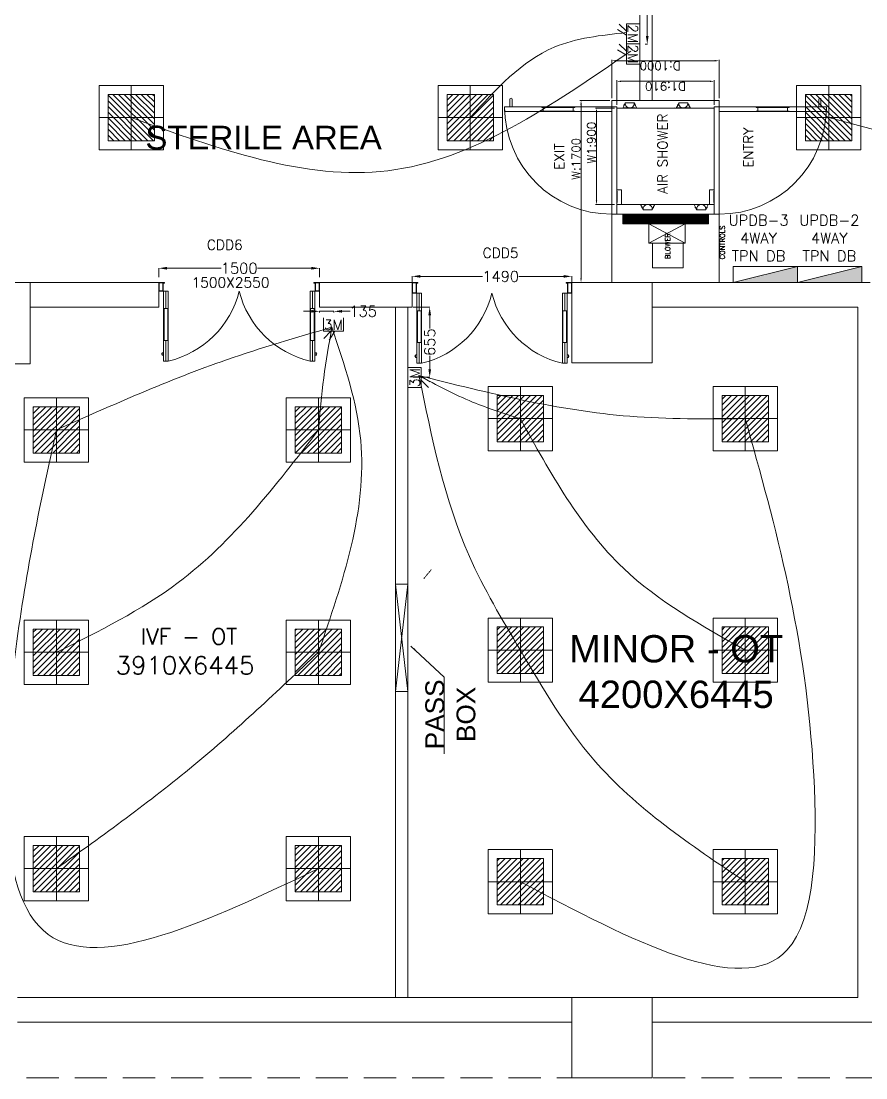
# Model space of a CAD drawing. Extents: x 3505867 to 4040009, y -660366 to -590408.
# Drawn here: x 3565090 to 3572977, y -613703 to -603838 of the extents above; entities that cross this region are included whole.
import ezdxf
from ezdxf.enums import TextEntityAlignment as Align

# ---------------------------------------------------------------- set-up
doc = ezdxf.new("R2010")
doc.units = 0
doc.header["$LTSCALE"] = 6
doc.header["$MEASUREMENT"] = 0
for name, pattern in [('1', [0]), ('DASHED2', [0.375, 0.25, -0.125]), ('HIDDEN', [0.375, 0.25, -0.125])]:
    doc.linetypes.add(name, pattern=pattern)
doc.layers.get('0').update_dxf_attribs({"linetype": 'CONTINUOUS', "lineweight": 0})
doc.layers.get('Defpoints').update_dxf_attribs({"linetype": 'CONTINUOUS', "lineweight": 0})
for name, color, linetype, lineweight in [('0 Room description', 6, 'CONTINUOUS', 0), ('0 Room Dimensions', 7, 'CONTINUOUS', 0), ('1200 Door', 144, 'CONTINUOUS', 0), ('AIR SHOWER', 7, 'CONTINUOUS', 0), ('Chajja', 7, 'CONTINUOUS', 0), ('COL', 5, 'CONTINUOUS', 0), ('DIM', 7, 'CONTINUOUS', 0), ('Double Leaf Door', 4, 'CONTINUOUS', 0), ('ELE 36W EMERGENCY LIGHT', 5, 'CONTINUOUS', 0), ('ELE 36W LED LIGHT', 6, 'CONTINUOUS', 0), ('ELE-2M RAW P.SB', 40, 'CONTINUOUS', 0), ('ELE-2M UPS P.SB', 3, 'CONTINUOUS', 0), ('ELE-36W EMERGENCY  LED LIGHT', 7, 'CONTINUOUS', 0), ('ELE-36W LED LIGHT', 210, 'CONTINUOUS', 0), ('ELE-3M UPS P.SB', 3, 'CONTINUOUS', 0), ('ELE-CABLE TRAY', 31, 'CONTINUOUS', 0), ('ELE. DB', 1, 'CONTINUOUS', 0), ('ELE.DB', 1, 'CONTINUOUS', 0), ('hatch', 252, 'CONTINUOUS', 0), ('WALL', 10, 'CONTINUOUS', 0), ('WIN', 151, 'CONTINUOUS', 0)]:
    doc.layers.add(name, color=color, linetype=linetype, lineweight=lineweight)
for name, color, linetype, lineweight, true_color in [('CFT_LOOPING', 7, '1', 0, 0xd6d600), ('ELE-42W EMERGENCY DOWN LIGHT', 7, 'CONTINUOUS', 0, 0x608ec6), ('ELE-LIGHTING WIRING', 7, 'CONTINUOUS', 0, 0x63d7b6)]:
    doc.layers.add(name, color=color, linetype=linetype, lineweight=lineweight, true_color=true_color)
doc.styles.add('ARIAL', font='arial.ttf')
doc.styles.add('ROMANS', font='romans.shx')
doc.styles.add('SIMPLEX', font='SIMPLEX')
doc.styles.get("Standard").update_dxf_attribs({"font": 'SIMPLEX'})
doc.dimstyles.new('AEPL1', dxfattribs={"dimtxt": 100, "dimasz": 75, "dimexe": 1.25, "dimexo": 50, "dimtad": 0, "dimdec": 0, "dimtxsty": 'ROMANS', "dimcen": 2.5, "dimclrd": 7, "dimclre": 7, "dimadec": 0, "dimazin": 0, "dimtfac": 1, "dimtdec": 0, "dimtmove": 0, "dimatfit": 3, "dimfxl": 1, "dimlwd": 0, "dimlwe": 0, "dimarcsym": 0})
doc.dimstyles.new('BIGDFD', dxfattribs={"dimtxt": 8, "dimasz": 4, "dimexe": 1, "dimexo": 2, "dimtad": 1, "dimlfac": 10, "dimtxsty": 'Standard', "dimcen": 2.5, "dimclrd": 5, "dimclre": 3, "dimclrt": 1, "dimadec": 0, "dimazin": 0, "dimtfac": 1, "dimtmove": 0, "dimatfit": 3, "dimfxl": 1, "dimarcsym": 0})
doc.dimstyles.new('BIGDFD$0', dxfattribs={"dimtxt": 8, "dimasz": 4, "dimexe": 1, "dimexo": 2, "dimtad": 1, "dimlfac": 10, "dimtxsty": 'Standard', "dimcen": 2.5, "dimclrd": 5, "dimclre": 3, "dimclrt": 1, "dimadec": 0, "dimazin": 0, "dimtfac": 1, "dimtmove": 0, "dimatfit": 3, "dimfxl": 1, "dimarcsym": 0})
doc.dimstyles.new('TEXT', dxfattribs={"dimscale": 0, "dimtxt": 500, "dimasz": 100, "dimexe": 75, "dimexo": 100, "dimgap": 50, "dimtad": 0, "dimdec": 0, "dimzin": 0, "dimdsep": 46, "dimtxsty": 'ARIAL', "dimblk": 'OBLIQUE', "dimcen": 0.09, "dimdle": 100, "dimclrd": 256, "dimclre": 256, "dimclrt": 6, "dimadec": 0, "dimazin": 0, "dimtfac": 1, "dimtdec": 0, "dimtofl": 0, "dimtmove": 2, "dimatfit": 3, "dimfxl": 1, "dimfrac": 2, "dimtolj": 1, "dimtzin": 0, "dimarcsym": 0})

# ---------------------------------------------------------------- blocks, each defined once
blk = doc.blocks.new('_Oblique')
at = {"color": 0, "linetype": 'ByBlock', "lineweight": -2}
blk.add_line((-0.5, -0.5), (0.5, 0.5), dxfattribs=at)
blk = doc.blocks.new('*D603')
at = {"layer": 'Defpoints', "color": 0, "linetype": 'ByBlock', "transparency": 16777216}
for p in [(-25370, 7793.3), (-26870, 7660.2), (-25370, 7660.2)]:
    blk.add_point(p, dxfattribs=at)
at = {"layer": 'DIM', "color": 7, "linetype": 'ByBlock', "lineweight": 0, "transparency": 16777216}
for p, q in [((-26870, 7710.2), (-26870, 7794.6)), ((-25370, 7710.2), (-25370, 7794.6)), ((-26795, 7793.3), (-26289.7, 7793.3)), ((-25445, 7793.3), (-25950.3, 7793.3))]:
    blk.add_line(p, q, dxfattribs=at)
at = {"layer": 'DIM', "color": 7, "linetype": 'ByBlock', "transparency": 16777216}
for points in [[(-26795, 7805.8), (-26795, 7780.8), (-26870, 7793.3)], [(-25445, 7805.8), (-25445, 7780.8), (-25370, 7793.3)]]:
    blk.add_solid(points, dxfattribs=at)
at = {"layer": 'DIM', "color": 0, "linetype": 'ByBlock', "transparency": 16777216, "insert": (-26120, 7793.3), "char_height": 100, "attachment_point": 5, "style": 'ROMANS'}
blk.add_mtext('1500', dxfattribs=at)
blk = doc.blocks.new('*D604')
at = {"layer": 'Defpoints', "color": 0, "linetype": 'ByBlock', "transparency": 16777216}
for p in [(-23015, 7717.3), (-24505, 7545.2), (-23015, 7545.2)]:
    blk.add_point(p, dxfattribs=at)
at = {"layer": 'DIM', "color": 7, "linetype": 'ByBlock', "lineweight": 0, "transparency": 16777216}
for p, q in [((-24505, 7595.2), (-24505, 7718.6)), ((-24430, 7717.3), (-23848.4, 7717.3)), ((-23090, 7717.3), (-23509, 7717.3)), ((-23015, 7595.2), (-23015, 7718.6))]:
    blk.add_line(p, q, dxfattribs=at)
at = {"layer": 'DIM', "color": 7, "linetype": 'ByBlock', "transparency": 16777216}
for points in [[(-24430, 7729.8), (-24430, 7704.8), (-24505, 7717.3)], [(-23090, 7729.8), (-23090, 7704.8), (-23015, 7717.3)]]:
    blk.add_solid(points, dxfattribs=at)
at = {"layer": 'DIM', "color": 0, "linetype": 'ByBlock', "transparency": 16777216, "insert": (-23678.7, 7717.3), "char_height": 100, "attachment_point": 5, "style": 'ROMANS'}
blk.add_mtext('1490', dxfattribs=at)
blk = doc.blocks.new('1500x80')
at = {"layer": 'Double Leaf Door'}
for points in [[(99336.2, -25417.9), (99341.1, -25417.9), (99341.1, -25121.4), (99336.2, -25121.4)], [(99379.8, -25121.4), (99374.8, -25121.4), (99374.8, -25417.9), (99379.8, -25417.9)], [(100704.2, -25121.4), (100709.2, -25121.4), (100709.2, -25417.9), (100704.2, -25417.9)], [(100747.8, -25417.9), (100742.9, -25417.9), (100742.9, -25121.4), (100747.8, -25121.4)]]:
    blk.add_hatch(color=6, dxfattribs=at).paths.add_polyline_path(points)
at = {"layer": 'Double Leaf Door', "color": 8}
for p, q in [((99336.2, -25581.8), (99336.2, -24927.6)), ((99336.2, -24927.6), (99379.8, -24927.6)), ((99358, -25121.4), (99358, -24927.6)), ((99379.8, -24927.6), (99379.8, -25581.8)), ((100747.8, -24927.6), (100704.2, -24927.6)), ((100704.2, -24927.6), (100704.2, -25581.8)), ((100726, -25121.4), (100726, -24927.6)), ((100747.8, -25581.8), (100747.8, -24927.6)), ((99321.8, -24985.1), (99321.8, -25003.1)), ((99336.2, -24983.1), (99323.7, -24983.1)), ((99323.7, -25005), (99336.2, -25005)), ((99336.2, -24983.1), (99336.2, -25005)), ((100747.8, -24983.1), (100760.3, -24983.1)), ((100747.8, -24983.1), (100747.8, -25005)), ((100760.3, -25005), (100747.8, -25005)), ((100762.2, -24985.1), (100762.2, -25003.1)), ((99358, -25581.8), (99358, -25417.9)), ((100726, -25581.8), (100726, -25417.9)), ((99292, -25581.8), (99292, -25661.8)), ((99332.2, -25581.8), (99292, -25581.8)), ((99294, -25583.8), (99294, -25659.8)), ((99330.2, -25583.8), (99294, -25583.8)), ((99330.2, -25658.9), (99330.2, -25583.8)), ((99332.2, -25656.9), (99332.2, -25581.8)), ((99379.8, -25581.8), (99336.2, -25581.8)), ((100704.2, -25581.8), (100747.8, -25581.8)), ((100751.8, -25656.9), (100751.8, -25581.8)), ((100751.8, -25581.8), (100792, -25581.8)), ((100753.8, -25658.9), (100753.8, -25583.8)), ((100753.8, -25583.8), (100790, -25583.8)), ((100790, -25583.8), (100790, -25659.8)), ((100792, -25581.8), (100792, -25661.8)), ((99292, -25661.8), (99332.2, -25661.8)), ((99294, -25659.8), (99332.2, -25659.8)), ((99342.1, -25658.9), (99330.2, -25658.9)), ((99344.1, -25656.9), (99332.2, -25656.9)), ((99332.2, -25659.8), (99342.1, -25659.8)), ((99332.2, -25661.8), (99344.1, -25661.8)), ((99342.1, -25659.8), (99342.1, -25658.9)), ((99344.1, -25661.8), (99344.1, -25656.9)), ((100739.9, -25661.8), (100739.9, -25656.9)), ((100739.9, -25656.9), (100751.8, -25656.9)), ((100751.8, -25661.8), (100739.9, -25661.8)), ((100741.9, -25659.8), (100741.9, -25658.9)), ((100741.9, -25658.9), (100753.8, -25658.9)), ((100751.8, -25659.8), (100741.9, -25659.8)), ((100790, -25659.8), (100751.8, -25659.8)), ((100792, -25661.8), (100751.8, -25661.8))]:
    blk.add_line(p, q, dxfattribs=at)
at = {"layer": 'Double Leaf Door', "color": 6}
for p, q in [((99379.8, -25121.4), (99336.2, -25121.4)), ((99336.2, -25121.4), (99336.2, -25417.9)), ((99341.1, -25417.9), (99341.1, -25121.4)), ((99374.8, -25417.9), (99374.8, -25121.4)), ((99379.8, -25417.9), (99379.8, -25121.4)), ((100704.2, -25417.9), (100704.2, -25121.4)), ((100704.2, -25121.4), (100747.8, -25121.4)), ((100709.2, -25417.9), (100709.2, -25121.4)), ((100742.9, -25417.9), (100742.9, -25121.4)), ((100747.8, -25121.4), (100747.8, -25417.9)), ((99336.2, -25417.9), (99379.8, -25417.9)), ((100747.8, -25417.9), (100704.2, -25417.9))]:
    blk.add_line(p, q, dxfattribs=at)
at = {"layer": 'Double Leaf Door', "color": 6, "ltscale": 100}
for p, q in [((99374.8, -25121.4), (99374.8, -25417.9)), ((100709.2, -25121.4), (100709.2, -25417.9))]:
    blk.add_line(p, q, dxfattribs=at)
at = {"layer": 'Double Leaf Door', "color": 6}
for points in [[(99336.2, -25121.4), (99336.2, -25417.9), (99341.1, -25417.9), (99341.1, -25121.4), (99336.2, -25121.4)], [(99379.8, -25121.4), (99379.8, -25417.9), (99374.8, -25417.9), (99374.8, -25121.4), (99379.8, -25121.4)], [(100704.2, -25121.4), (100704.2, -25417.9), (100709.2, -25417.9), (100709.2, -25121.4), (100704.2, -25121.4)], [(100747.8, -25121.4), (100747.8, -25417.9), (100742.9, -25417.9), (100742.9, -25121.4), (100747.8, -25121.4)]]:
    blk.add_lwpolyline(points, dxfattribs=at)
at = {"layer": 'Double Leaf Door', "ltscale": 5000}
for points in [[(99336.2, -25121.4), (99336.2, -25417.9), (99341.1, -25417.9), (99341.1, -25121.4), (99336.2, -25121.4)], [(100747.8, -25121.4), (100747.8, -25417.9), (100742.9, -25417.9), (100742.9, -25121.4), (100747.8, -25121.4)]]:
    blk.add_lwpolyline(points, dxfattribs=at)
at = {"layer": 'Double Leaf Door', "color": 8}
for centre, radius, start, end in [((99175.8, -25796.3), 892.3, 13.90597, 76.78637), ((100908.2, -25796.3), 892.3, 103.21363, 166.09403), ((99321.8, -24994.1), 3.72, 90, 270), ((99323.7, -24985.1), 1.98, 90, 180), ((99323.7, -25003.1), 1.98, 180, 270), ((100760.3, -24985.1), 1.98, 0, 90), ((100760.3, -25003.1), 1.98, 270, 0), ((100762.2, -24994.1), 3.72, 270, 90)]:
    blk.add_arc(centre, radius, start, end, dxfattribs=at)
blk = doc.blocks.new('1500x2100x100 DD')
at = {"layer": 'Double Leaf Door'}
for points in [[(49.2, 263.9), (54.1, 263.9), (54.1, 560.4), (49.2, 560.4)], [(92.8, 560.4), (87.8, 560.4), (87.8, 263.9), (92.8, 263.9)], [(1407.2, 560.4), (1412.2, 560.4), (1412.2, 263.9), (1407.2, 263.9)], [(1450.8, 263.9), (1445.9, 263.9), (1445.9, 560.4), (1450.8, 560.4)]]:
    blk.add_hatch(color=6, dxfattribs=at).paths.add_polyline_path(points)
at = {"layer": 'Double Leaf Door', "color": 8}
for p, q in [((34.8, 696.7), (34.8, 678.8)), ((49.2, 698.7), (36.7, 698.7)), ((49.2, 100), (49.2, 754.2)), ((49.2, 754.2), (92.8, 754.2)), ((49.2, 698.7), (49.2, 676.8)), ((71, 560.4), (71, 754.2)), ((92.8, 754.2), (92.8, 100)), ((1450.8, 754.2), (1407.2, 754.2)), ((1407.2, 754.2), (1407.2, 100)), ((1429, 560.4), (1429, 754.2)), ((1450.8, 100), (1450.8, 754.2)), ((1450.8, 698.7), (1463.3, 698.7)), ((1450.8, 698.7), (1450.8, 676.8)), ((1465.2, 696.7), (1465.2, 678.8)), ((36.7, 676.8), (49.2, 676.8)), ((1463.3, 676.8), (1450.8, 676.8)), ((71, 100), (71, 263.9)), ((1429, 100), (1429, 263.9)), ((5, 100), (5, 0)), ((45.2, 100), (5, 100)), ((45.2, 5), (45.2, 100)), ((92.8, 100), (49.2, 100)), ((1407.2, 100), (1450.8, 100)), ((1454.8, 5), (1454.8, 100)), ((1454.8, 100), (1495, 100)), ((1495, 100), (1495, 0)), ((5, 0), (45.2, 0)), ((7, 98), (7, 2)), ((43.2, 98), (7, 98)), ((7, 2), (45.2, 2)), ((43.2, 3), (43.2, 98)), ((55.1, 3), (43.2, 3)), ((57.1, 5), (45.2, 5)), ((45.2, 2), (55.1, 2)), ((45.2, 0), (57.1, 0)), ((55.1, 2), (55.1, 3)), ((57.1, 0), (57.1, 5)), ((1442.9, 0), (1442.9, 5)), ((1442.9, 5), (1454.8, 5)), ((1454.8, 0), (1442.9, 0)), ((1444.9, 2), (1444.9, 3)), ((1444.9, 3), (1456.8, 3)), ((1454.8, 2), (1444.9, 2)), ((1493, 2), (1454.8, 2)), ((1495, 0), (1454.8, 0)), ((1456.8, 3), (1456.8, 98)), ((1456.8, 98), (1493, 98)), ((1493, 98), (1493, 2))]:
    blk.add_line(p, q, dxfattribs=at)
at = {"layer": 'Double Leaf Door', "color": 6}
for p, q in [((92.8, 560.4), (49.2, 560.4)), ((49.2, 560.4), (49.2, 263.9)), ((54.1, 263.9), (54.1, 560.4)), ((87.8, 263.9), (87.8, 560.4)), ((92.8, 263.9), (92.8, 560.4)), ((1407.2, 263.9), (1407.2, 560.4)), ((1407.2, 560.4), (1450.8, 560.4)), ((1412.2, 263.9), (1412.2, 560.4)), ((1445.9, 263.9), (1445.9, 560.4)), ((1450.8, 560.4), (1450.8, 263.9)), ((49.2, 263.9), (92.8, 263.9)), ((1450.8, 263.9), (1407.2, 263.9))]:
    blk.add_line(p, q, dxfattribs=at)
at = {"layer": 'Double Leaf Door', "color": 6, "ltscale": 100}
for p, q in [((87.8, 560.4), (87.8, 263.9)), ((1412.2, 560.4), (1412.2, 263.9))]:
    blk.add_line(p, q, dxfattribs=at)
at = {"layer": 'Double Leaf Door', "color": 6}
for points in [[(49.2, 560.4), (49.2, 263.9), (54.1, 263.9), (54.1, 560.4), (49.2, 560.4)], [(92.8, 560.4), (92.8, 263.9), (87.8, 263.9), (87.8, 560.4), (92.8, 560.4)], [(1407.2, 560.4), (1407.2, 263.9), (1412.2, 263.9), (1412.2, 560.4), (1407.2, 560.4)], [(1450.8, 560.4), (1450.8, 263.9), (1445.9, 263.9), (1445.9, 560.4), (1450.8, 560.4)]]:
    blk.add_lwpolyline(points, dxfattribs=at)
at = {"layer": 'Double Leaf Door', "ltscale": 5000}
for points in [[(49.2, 560.4), (49.2, 263.9), (54.1, 263.9), (54.1, 560.4), (49.2, 560.4)], [(1450.8, 560.4), (1450.8, 263.9), (1445.9, 263.9), (1445.9, 560.4), (1450.8, 560.4)]]:
    blk.add_lwpolyline(points, dxfattribs=at)
at = {"layer": 'Double Leaf Door', "color": 8}
for centre, radius, start, end in [((34.8, 687.7), 3.72, 90, 270), ((36.7, 696.7), 1.98, 90, 180), ((-111.3, -108), 886, 13.57447, 76.68363), ((1611.3, -108), 886, 103.31637, 166.42553), ((1463.3, 696.7), 1.98, 0, 90), ((1465.2, 687.7), 3.72, 270, 90), ((36.7, 678.8), 1.98, 180, 270), ((1463.3, 678.8), 1.98, 270, 0)]:
    blk.add_arc(centre, radius, start, end, dxfattribs=at)
blk = doc.blocks.new('*D19')
at = {"color": 3, "lineweight": -2, "transparency": 16777216}
for p, q in [((72.76, 197.74), (72.76, 215.65)), ((162.76, 197.74), (162.76, 215.65))]:
    blk.add_line(p, q, dxfattribs=at)
at = {"color": 5, "lineweight": -2, "transparency": 16777216}
blk.add_line((76.76, 214.65), (158.76, 214.65), dxfattribs=at)
at = {"color": 5, "transparency": 16777216}
for points in [[(76.76, 215.31), (76.76, 213.98), (72.76, 214.65)], [(158.76, 213.98), (158.76, 215.31), (162.76, 214.65)]]:
    blk.add_solid(points, dxfattribs=at)
at = {"layer": 'Defpoints', "color": 0, "transparency": 16777216}
for p in [(162.76, 214.65), (72.76, 195.74), (162.76, 195.74)]:
    blk.add_point(p, dxfattribs=at)
at = {"color": 1, "transparency": 16777216, "insert": (130.44, 219.36), "char_height": 8, "attachment_point": 5}
blk.add_mtext('W1:900', dxfattribs=at)
blk = doc.blocks.new('*D20')
at = {"color": 3, "lineweight": -2, "transparency": 16777216}
for p, q in [((0, 202.24), (0, 230.07)), ((170, 202.24), (170, 230.07))]:
    blk.add_line(p, q, dxfattribs=at)
at = {"color": 5, "lineweight": -2, "transparency": 16777216}
blk.add_line((166, 229.07), (4, 229.07), dxfattribs=at)
at = {"color": 5, "transparency": 16777216}
for points in [[(4, 229.74), (4, 228.4), (0, 229.07)], [(166, 228.4), (166, 229.74), (170, 229.07)]]:
    blk.add_solid(points, dxfattribs=at)
at = {"layer": 'Defpoints', "color": 0, "transparency": 16777216}
for p in [(0, 229.07), (0, 200.24), (170, 200.24)]:
    blk.add_point(p, dxfattribs=at)
at = {"color": 1, "transparency": 16777216, "insert": (115.34, 233.78), "char_height": 8, "attachment_point": 5}
blk.add_mtext('W:1700', dxfattribs=at)
blk = doc.blocks.new('nolllw new')
for p, q in [((-138.6, 13.9), (-138.1, 15.3)), ((-124.2, 15.9), (-137.1, 15.9)), ((-123.3, 15.4), (-107, -15.4)), ((-112.6, 13.9), (-2.6, 13.9)), ((8.1, 15.4), (-8.1, -15.4)), ((9, 15.9), (22, 15.9)), ((23.4, 13.9), (22.7, 15.9)), ((23.4, 13.9), (22.9, 15.3)), ((-100.3, -15.9), (-106.1, -15.9)), ((-14.9, -15.9), (-9, -15.9))]:
    blk.add_line(p, q)
at = {"color": 19}
for p, q in [((-124.2, 15.9), (-57.6, 15.9)), ((9, 15.9), (-57.6, 15.9)), ((-100.1, -34.1), (-15, -34.1))]:
    blk.add_line(p, q, dxfattribs=at)
at = {"color": 1}
for p, q in [((-74.6, 14.6), (-74.6, 10.7)), ((-40.6, 14.6), (-40.6, 10.7)), ((-100, -26.8), (-100, -34.1)), ((-15.1, -26.8), (-15.1, -34.1))]:
    blk.add_line(p, q, dxfattribs=at)
at = {"color": 3}
for p, q in [((-112.9, -4.5), (-112.9, -13.1)), ((-109.6, -16.1), (-109.9, -16.1)), ((-108.7, -16.7), (-100.8, -33.8)), ((-100.3, -34.1), (-100.1, -34.1)), ((-14.8, -34.1), (-15, -34.1)), ((-6.5, -16.7), (-14.4, -33.8)), ((-5.6, -16.1), (-5.3, -16.1)), ((-2.3, -4.5), (-2.3, -13.1))]:
    blk.add_line(p, q, dxfattribs=at)
for centre, radius, start, end in [((-137.1, 14.9), 1, 90, 159.38096), ((-124.2, 14.9), 1, 27.85965, 90), ((9, 14.9), 1, 90, 152.14035), ((22, 14.9), 1, 20.61904, 90), ((-106.1, -14.9), 1, 207.85965, 270), ((-100.3, -14.9), 1, 270, 343.32611), ((-60.8, -26.8), 40.2, 161.52124, 163.32611), ((-54.4, -26.8), 40.2, 16.67389, 18.47876), ((-14.9, -14.9), 1, 196.67389, 270), ((-9, -14.9), 1, 270, 332.14035)]:
    blk.add_arc(centre, radius, start, end)
at = {"color": 1}
for centre, radius, start, end in [((-60.8, -26.8), 39.2, 111.58911, 180), ((-75.6, 10.7), 1, 291.58911, 0), ((-74.2, 14.5), 0.396, 106.69839, 167.52754), ((-41, 14.5), 0.396, 12.47246, 73.30161), ((-39.6, 10.7), 1, 180, 248.41089), ((-54.4, -26.8), 39.2, 0, 68.41089)]:
    blk.add_arc(centre, radius, start, end, dxfattribs=at)
at = {"color": 3}
for centre, radius, start, end in [((-109.9, -13.1), 3, 180, 270), ((-109.6, -17.1), 1, 24.7129, 90), ((-100.3, -33.6), 0.5, 204.7129, 270), ((-14.8, -33.6), 0.5, 270, 335.2871), ((-5.6, -17.1), 1, 90, 155.2871), ((-5.3, -13.1), 3, 270, 0)]:
    blk.add_arc(centre, radius, start, end, dxfattribs=at)
blk = doc.blocks.new('*D22')
at = {"layer": 'AIR SHOWER', "color": 3, "lineweight": -2, "transparency": 16777216}
for p, q in [((172, 200.24), (208.02, 200.24)), ((172, 100.24), (208.02, 100.24))]:
    blk.add_line(p, q, dxfattribs=at)
at = {"layer": 'AIR SHOWER', "color": 5, "lineweight": -2, "transparency": 16777216}
blk.add_line((207.02, 104.24), (207.02, 196.24), dxfattribs=at)
at = {"layer": 'AIR SHOWER', "color": 5, "transparency": 16777216}
for points in [[(207.68, 196.24), (206.35, 196.24), (207.02, 200.24)], [(206.35, 104.24), (207.68, 104.24), (207.02, 100.24)]]:
    blk.add_solid(points, dxfattribs=at)
at = {"layer": 'Defpoints', "color": 0, "transparency": 16777216}
for p in [(170, 200.24), (207.02, 200.24), (170, 100.24)]:
    blk.add_point(p, dxfattribs=at)
at = {"layer": 'AIR SHOWER', "color": 1, "transparency": 16777216, "insert": (202.31, 155.27), "char_height": 8, "attachment_point": 5, "rotation": 90}
blk.add_mtext('D:1000', dxfattribs=at)
blk = doc.blocks.new('*D23')
at = {"layer": 'AIR SHOWER', "color": 3, "lineweight": -2, "transparency": 16777216}
for p, q in [((166, 195.74), (188.83, 195.74)), ((166, 104.74), (188.83, 104.74))]:
    blk.add_line(p, q, dxfattribs=at)
at = {"layer": 'AIR SHOWER', "color": 5, "lineweight": -2, "transparency": 16777216}
blk.add_line((187.83, 191.74), (187.83, 108.74), dxfattribs=at)
at = {"layer": 'AIR SHOWER', "color": 5, "transparency": 16777216}
for points in [[(188.5, 191.74), (187.17, 191.74), (187.83, 195.74)], [(187.17, 108.74), (188.5, 108.74), (187.83, 104.74)]]:
    blk.add_solid(points, dxfattribs=at)
at = {"layer": 'Defpoints', "color": 0, "transparency": 16777216}
for p in [(164, 195.74), (164, 104.74), (187.83, 104.74)]:
    blk.add_point(p, dxfattribs=at)
at = {"layer": 'AIR SHOWER', "color": 1, "transparency": 16777216, "insert": (183.12, 150.24), "char_height": 8, "attachment_point": 5, "rotation": 90}
blk.add_mtext('D1:910', dxfattribs=at)
blk = doc.blocks.new('54W EME')
at = {"layer": 'ELE-42W EMERGENCY DOWN LIGHT'}
h = blk.add_hatch(dxfattribs=at)
h.set_pattern_fill('ANSI31', color=8, scale=312.5, style=0)
h.paths.add_polyline_path([(-216.4, -216.4), (-216.4, 216.4), (216.4, 216.4), (216.4, -216.4)])
for p, q in [((0, 300), (0, -300)), ((-300, 0), (300, 0))]:
    blk.add_line(p, q, dxfattribs=at)
for points in [[(-300, -300), (-300, 300), (300, 300), (300, -300)], [(-216.4, -216.4), (-216.4, 216.4), (216.4, 216.4), (216.4, -216.4)]]:
    blk.add_lwpolyline(points, close=True, dxfattribs=at)
blk = doc.blocks.new('3M UPS SB')
at = {"layer": 'ELE-3M UPS P.SB', "color": 3}
for p, q in [((-134, 160), (-69, 265)), ((-240, 160), (-240, 0)), ((0, 160), (-240, 160)), ((-88, 160), (-3, 245)), ((0, 160), (0, 0))]:
    blk.add_line(p, q, dxfattribs=at)
blk.add_text('3M', height=120, rotation=180, dxfattribs=at).set_placement((-6, 143))
blk = doc.blocks.new('light300x600')
at = {"layer": 'ELE-36W LED LIGHT', "lineweight": 0}
for p, q in [((918214.7, -78407.4), (918214.7, -79007.4)), ((918814.7, -78407.4), (918214.7, -78407.4)), ((918514.7, -78407.4), (918514.7, -79007.4)), ((918814.7, -79007.4), (918814.7, -78407.4)), ((918298.3, -78491.3), (918298.6, -78491)), ((918298.3, -78544.3), (918351.6, -78491)), ((918298.3, -78597.3), (918404.7, -78491)), ((918298.3, -78650.4), (918457.7, -78491)), ((918298.3, -78703.4), (918510.7, -78491)), ((918298.3, -78756.4), (918563.8, -78491)), ((918298.3, -78809.5), (918616.8, -78491)), ((918298.3, -78862.5), (918669.8, -78491)), ((918298.3, -78915.5), (918722.9, -78491)), ((918298.3, -78491), (918298.3, -78923.7)), ((918731.1, -78491), (918298.3, -78491)), ((918731.1, -78923.7), (918731.1, -78491)), ((918343.2, -78923.7), (918731.1, -78535.8)), ((918396.2, -78923.7), (918731.1, -78588.8)), ((918214.7, -78707.4), (918814.7, -78707.4)), ((918449.2, -78923.7), (918731.1, -78641.9)), ((918502.3, -78923.7), (918731.1, -78694.9)), ((918555.3, -78923.7), (918731.1, -78747.9)), ((918608.3, -78923.7), (918731.1, -78801)), ((918661.3, -78923.7), (918731.1, -78854)), ((918714.4, -78923.7), (918731.1, -78907)), ((918214.7, -79007.4), (918814.7, -79007.4)), ((918298.3, -78923.7), (918731.1, -78923.7))]:
    blk.add_line(p, q, dxfattribs=at)
blk = doc.blocks.new('ELE.EMERGENCY 40W LED LIGHT')
at = {"layer": 'ELE-36W EMERGENCY  LED LIGHT'}
h = blk.add_hatch(dxfattribs=at)
h.set_pattern_fill('ANSI31', color=5, scale=300, style=0)
h.paths.add_polyline_path([(-207.7, -207.7), (-207.7, 207.7), (207.7, 207.7), (207.7, -207.7)])
for p, q in [((0, 288), (0, -288)), ((-288, 0), (288, 0))]:
    blk.add_line(p, q, dxfattribs=at)
for points in [[(-288, -288), (-288, 288), (288, 288), (288, -288)], [(-207.7, -207.7), (-207.7, 207.7), (207.7, 207.7), (207.7, -207.7)]]:
    blk.add_lwpolyline(points, close=True, dxfattribs=at)
blk = doc.blocks.new('2M SB')
at = {"layer": 'ELE-2M RAW P.SB'}
for p, q in [((-134, 160), (-69, 265)), ((-240, 160), (-240, 0)), ((0, 160), (-240, 160)), ((-88, 160), (-3, 245)), ((0, 160), (0, 0))]:
    blk.add_line(p, q, dxfattribs=at)
blk.add_text('2M', height=120, rotation=180, dxfattribs=at).set_placement((-6, 143))
blk = doc.blocks.new('2M UPS SB')
at = {"layer": 'ELE-2M UPS P.SB', "color": 3}
for p, q in [((-134, 160), (-69, 265)), ((-240, 160), (-240, 0)), ((0, 160), (-240, 160)), ((-88, 160), (-3, 245)), ((0, 160), (0, 0))]:
    blk.add_line(p, q, dxfattribs=at)
blk.add_text('2M', height=120, rotation=180, dxfattribs=at).set_placement((-6, 143))
blk = doc.blocks.new('UPS DB')
at = {"layer": 'hatch'}
h = blk.add_hatch(color=3, dxfattribs=at)
h.dxf.hatch_style = 1
h.paths.add_polyline_path([(0, -150), (600, -150), (600, 0)])
at = {"layer": 'ELE. DB', "color": 3}
blk.add_line((600, 0), (0, -150), dxfattribs=at)
blk.add_lwpolyline([(0, 0), (600, 0), (600, -150), (0, -150)], close=True, dxfattribs=at)
blk = doc.blocks.new('*D494')
at = {"layer": 'Defpoints', "color": 0, "linetype": 'ByBlock', "transparency": 16777216}
for p in [(3570866, -603238.3), (3570935.7, -603238.3), (3570866, -604053.3)]:
    blk.add_point(p, dxfattribs=at)
at = {"layer": 'ELE-CABLE TRAY', "color": 7, "linetype": 'ByBlock', "lineweight": 0, "transparency": 16777216}
for p, q in [((3570916, -603238.3), (3570937, -603238.3)), ((3570935.7, -603313.3), (3570935.7, -603516.6)), ((3570935.7, -603978.3), (3570935.7, -603775)), ((3570916, -604053.3), (3570937, -604053.3))]:
    blk.add_line(p, q, dxfattribs=at)
at = {"layer": 'ELE-CABLE TRAY', "color": 7, "linetype": 'ByBlock', "transparency": 16777216}
for points in [[(3570948.2, -603313.3), (3570923.2, -603313.3), (3570935.7, -603238.3)], [(3570923.2, -603978.3), (3570948.2, -603978.3), (3570935.7, -604053.3)]]:
    blk.add_solid(points, dxfattribs=at)
at = {"layer": 'ELE-CABLE TRAY', "color": 0, "linetype": 'ByBlock', "transparency": 16777216, "insert": (3570935.7, -603645.8), "char_height": 100, "attachment_point": 5, "rotation": 90, "style": 'ROMANS'}
blk.add_mtext('815', dxfattribs=at)
blk = doc.blocks.new('*D496')
at = {"layer": 'Defpoints', "color": 0, "linetype": 'ByBlock', "transparency": 16777216}
for p in [(3568011, -606547.3), (3567876, -606608.2), (3568011, -606608.2)]:
    blk.add_point(p, dxfattribs=at)
at = {"layer": 'ELE-CABLE TRAY', "color": 7, "linetype": 'ByBlock', "lineweight": 0, "transparency": 16777216}
for p, q in [((3567801, -606547.3), (3567726, -606547.3)), ((3567876, -606558.2), (3567876, -606546.1)), ((3567876, -606547.3), (3568011, -606547.3)), ((3568011, -606558.2), (3568011, -606546.1)), ((3568086, -606547.3), (3568161, -606547.3))]:
    blk.add_line(p, q, dxfattribs=at)
at = {"layer": 'ELE-CABLE TRAY', "color": 7, "linetype": 'ByBlock', "transparency": 16777216}
for points in [[(3567801, -606559.8), (3567801, -606534.8), (3567876, -606547.3)], [(3568086, -606534.8), (3568086, -606559.8), (3568011, -606547.3)]]:
    blk.add_solid(points, dxfattribs=at)
at = {"layer": 'ELE-CABLE TRAY', "color": 0, "linetype": 'ByBlock', "transparency": 16777216, "insert": (3568283.1, -606547.3), "char_height": 100, "attachment_point": 5, "style": 'ROMANS'}
blk.add_mtext('135', dxfattribs=at)
blk = doc.blocks.new('*D497')
at = {"layer": 'Defpoints', "color": 0, "linetype": 'ByBlock', "transparency": 16777216}
for p in [(3568701, -606508.2), (3568701, -607163.2), (3568904.7, -607163.2)]:
    blk.add_point(p, dxfattribs=at)
at = {"layer": 'ELE-CABLE TRAY', "color": 7, "linetype": 'ByBlock', "lineweight": 0, "transparency": 16777216}
for p, q in [((3568751, -606508.2), (3568906, -606508.2)), ((3568904.7, -606583.2), (3568904.7, -606708.9)), ((3568904.7, -607088.2), (3568904.7, -606962.6)), ((3568751, -607163.2), (3568906, -607163.2))]:
    blk.add_line(p, q, dxfattribs=at)
at = {"layer": 'ELE-CABLE TRAY', "color": 7, "linetype": 'ByBlock', "transparency": 16777216}
for points in [[(3568917.2, -606583.2), (3568892.2, -606583.2), (3568904.7, -606508.2)], [(3568892.2, -607088.2), (3568917.2, -607088.2), (3568904.7, -607163.2)]]:
    blk.add_solid(points, dxfattribs=at)
at = {"layer": 'ELE-CABLE TRAY', "color": 0, "linetype": 'ByBlock', "transparency": 16777216, "insert": (3568904.7, -606835.7), "char_height": 100, "attachment_point": 5, "rotation": 90, "style": 'ROMANS'}
blk.add_mtext('655', dxfattribs=at)
blk = doc.blocks.new('AIR SHOWER')
at = {"layer": 'AIR SHOWER'}
h = blk.add_hatch(dxfattribs=at)
h.set_pattern_fill('ANSI37', color=256, scale=0.24, angle=180, style=0)
h.set_pattern_definition([(45, (-36516.70436, 5170.6153), (-0.538815367, 0.538815367), []), (135, (-36516.70436, 5170.6153), (-0.538815367, -0.538815367), [])])
h.paths.add_polyline_path([(63.7649, 110.1138), (54.9235, 110.1138), (54.9235, 189.8012), (63.7649, 189.8012)])
h = blk.add_hatch(dxfattribs=at)
h.set_pattern_fill('ANSI37', color=256, scale=0.24, angle=180, style=0)
h.set_pattern_definition([(45, (-52704.6564, 3586.6221), (-0.538815367, 0.538815367), []), (135, (-52704.6564, 3586.6221), (-0.538815367, -0.538815367), [])])
h.paths.add_polyline_path([(54.9235, 189.5272), (63.7649, 189.5272), (63.7649, 182.3028), (54.9235, 182.3028)])
for p, q in [((159.5, 200.2351), (159.5, 300.4701)), ((164, 300.4701), (159.5, 300.4701)), ((164, 300.4701), (164, 200.2351)), ((171.05, 295.4201), (164, 295.4201)), ((171.05, 293.5201), (164, 293.5201)), ((159.5, 265.8021), (160.1, 265.8021)), ((160.1, 234.8021), (160.1, 265.8021)), ((160.1, 264.3021), (163.4, 264.3021)), ((163.4, 265.8021), (163.4, 234.8021)), ((163.4, 265.8021), (164, 265.8021)), ((159.5, 234.8021), (160.1, 234.8021)), ((160.1, 236.3021), (163.4, 236.3021)), ((163.4, 234.8021), (164, 234.8021)), ((0, 100.2351), (0, 200.2351)), ((0, 200.2351), (170, 200.2351)), ((63.7649, 200.2351), (63.7649, 195.7351)), ((63.7649, 100.2351), (63.7649, 200.2351)), ((164, 200.2351), (164, 195.7351)), ((170, 100.2351), (170, 200.2351)), ((170, 100.2351), (170, 200.2351)), ((63.7649, 195.7351), (164, 195.7351)), ((72.7649, 195.7351), (164, 195.7351)), ((72.7649, 195.7351), (72.7649, 104.7351)), ((162.7649, 195.7351), (162.7649, 104.7351)), ((162.7649, 195.7351), (162.7649, 104.7351)), ((54.9235, 165.7555), (36.841, 131.8309)), ((54.9235, 131.8309), (36.841, 165.7555)), ((0, 100.2351), (170, 100.2351)), ((63.7649, 104.7351), (164, 104.7351)), ((63.7649, 104.7351), (63.7649, 100.2351)), ((159.5, 100.2351), (159.5, 0)), ((164, 100.2351), (164, 104.7351)), ((164, 0), (164, 100.2351)), ((159.5, 65.6681), (160.1, 65.6681)), ((160.1, 65.6681), (160.1, 34.6681)), ((160.1, 64.1681), (163.4, 64.1681)), ((163.4, 34.6681), (163.4, 65.6681)), ((163.4, 65.6681), (164, 65.6681)), ((159.5, 34.6681), (160.1, 34.6681)), ((160.1, 36.1681), (163.4, 36.1681)), ((163.4, 34.6681), (164, 34.6681)), ((164, 0), (159.5, 0)), ((171.05, 6.95), (164, 6.95)), ((171.05, 5.05), (164, 5.05))]:
    blk.add_line(p, q, dxfattribs=at)
for points in [[(63.7649, 190.0987), (54.9235, 190.0987), (54.9235, 110.1138), (63.7649, 110.1138)], [(86.4277, 195.7351), (72.7649, 195.7351), (72.7649, 191.2865), (86.4277, 191.2865)], [(74.6432, 195.334), (85.2425, 195.334), (85.2425, 195.7351), (74.6432, 195.7351)], [(36.841, 162.4912), (13.6037, 162.4912), (13.6037, 133.8537), (36.841, 133.8537)], [(54.9235, 165.7555), (36.841, 165.7555), (36.841, 131.8309), (54.9235, 131.8309)], [(86.4277, 104.7351), (72.7649, 104.7351), (72.7649, 109.1836), (86.4277, 109.1836)], [(22.7846, 100.2351), (32.79, 100.2351), (32.79, 100.2351), (22.7846, 100.2351)], [(22.7846, 100.2351), (34.2228, 100.2351), (34.2228, 99.8821), (22.7846, 99.8821)], [(38.3459, 100.2351), (39.8996, 100.2351), (39.8996, 99.8823), (38.3459, 99.8823)], [(74.6432, 105.1361), (85.2425, 105.1361), (85.2425, 104.7351), (74.6432, 104.7351)]]:
    blk.add_lwpolyline(points, close=True, dxfattribs=at)
at = {"layer": 'AIR SHOWER', "color": 19, "lineweight": 0}
for centre, start, end in [((164, 200.2351), 90, 180), ((164, 100.2351), 180, 270)]:
    blk.add_arc(centre, 100.2351, start, end, dxfattribs=at)
at = {"layer": 'AIR SHOWER'}
for centre in [(171.05, 294.4701), (171.05, 6)]:
    blk.add_arc(centre, 0.95, 270, 90, dxfattribs=at)
at = {"layer": 'AIR SHOWER', "xscale": -0.1, "yscale": 0.1, "zscale": 0.1}
for p, rotation in [((164.3039, 177.8504), 89.99999999999997), ((71.3723, 172.6198), 269.9999999999856), ((164.3039, 127.8504), 89.99999999999997), ((71.3723, 122.6198), 269.9999999999856)]:
    blk.add_blockref('nolllw new', p, dxfattribs=dict(at, rotation=rotation))
at = {"layer": 'AIR SHOWER'}
for s, height, p in [('EXIT', 9.14932, (105.2922, 244.8428)), ('BLOWER', 4.57466, (21.8029, 145.8279)), ('AIR SHOWER', 9.14932, (82.7486, 148.4504)), ('CONTROLS', 4.57466, (21.5589, 94.8755)), ('ENTRY', 9.14932, (107.2005, 68.4017))]:
    blk.add_text(s, height=height, dxfattribs=at).set_placement(p)
for base, p1, p2, angle, text, dimstyle, picture, middle in [((0, 229.071), (170, 200.2351), (0, 200.2351), 180, 'W:1700', 'BIGDFD', '*D20', (115.3408, 229.071)), ((162.7649, 214.648), (72.7649, 195.7351), (162.7649, 195.7351), 180, 'W1:900', 'BIGDFD', '*D19', (130.4357, 214.648)), ((207.0183, 200.2351), (170, 100.2351), (170, 200.2351), 90, 'D:<>', 'BIGDFD$0', '*D22', (207.0183, 155.2726))]:
    dim = blk.add_linear_dim(base=base, p1=p1, p2=p2, angle=angle, text=text, dimstyle=dimstyle, dxfattribs=at)
    dim.commit()
    dim.dimension.update_dxf_attribs({"geometry": picture, "text_midpoint": middle, "dimtype": 128})
dim = blk.add_linear_dim(base=(187.8331, 104.7351), p1=(164, 195.7351), p2=(164, 104.7351), angle=90, text='D1:<>', dimstyle='BIGDFD$0', dxfattribs=at)
dim.commit()
dim.dimension.update_dxf_attribs({"geometry": '*D23', "text_midpoint": (183.1235, 150.2351)})
blk = doc.blocks.new('CIVIL IVF')
at = {"layer": 'Chajja', "color": 8, "linetype": 'HIDDEN', "ltscale": 200}
blk.add_line((-33055, 235.2), (-10540, 235.2), dxfattribs=at)
at = {"layer": 'COL', "color": 8}
for points in [[(-28860, 6900.2), (-28070, 6900.2), (-28070, 7660.2), (-28860, 7660.2)], [(-23015, 7660.2), (-22265, 7660.2), (-22265, 6910.2), (-23015, 6910.2)], [(-23015, 985.2), (-22265, 985.2), (-22265, 235.2), (-23015, 235.2)]]:
    blk.add_lwpolyline(points, close=True, dxfattribs=at)
at = {"layer": 'WALL', "color": 8, "linetype": 'ByBlock'}
for p, q in [((-22380, 9360.2), (-22380, 10700.2)), ((-22265, 9360.2), (-22265, 10700.2)), ((-22265, 9360.2), (-22380, 9360.2)), ((-28070, 7430.2), (-28070, 7660.2)), ((-28070, 7660.2), (-26870, 7660.2)), ((-26870, 7430.2), (-26870, 7660.2)), ((-25370, 7430.2), (-25370, 7660.2)), ((-25370, 7660.2), (-24505, 7660.2)), ((-24505, 7660.2), (-24505, 7430.2)), ((-22265, 7660.2), (-20230, 7660.2)), ((-28070, 7430.2), (-26870, 7430.2)), ((-25370, 7430.2), (-24505, 7430.2)), ((-24660, 7430.2), (-24660, 4842.7)), ((-24545, 7430.2), (-24545, 4842.7)), ((-22265, 7430.2), (-20345, 7430.2)), ((-20345, 7430.2), (-20345, 985.2)), ((-24660, 3842.7), (-24660, 985.2)), ((-24545, 3842.7), (-24545, 985.2)), ((-28190, 985.2), (-23015, 985.2)), ((-22265, 985.2), (-20345, 985.2)), ((-28190, 755.2), (-23015, 755.2)), ((-22265, 755.2), (-16305, 755.2))]:
    blk.add_line(p, q, dxfattribs=at)
at = {"layer": 'WIN', "color": 8, "linetype": 'Continuous'}
for p, q in [((-24545, 3842.7), (-24660, 4842.7)), ((-24660, 3842.7), (-24545, 4842.7))]:
    blk.add_line(p, q, dxfattribs=at)
blk.add_lwpolyline([(-24660, 3842.7), (-24545, 3842.7), (-24545, 4842.7), (-24660, 4842.7)], close=True, dxfattribs=at)
at = {"layer": 'AIR SHOWER', "color": 8, "xscale": 10, "yscale": 10, "zscale": 10, "rotation": 90}
blk.add_blockref('AIR SHOWER', (-20637.6, 7660.2), dxfattribs=at)
at = {"layer": 'Double Leaf Door', "color": 8, "rotation": 180}
blk.add_blockref('1500x80', (73922, -18001.7), dxfattribs=at)
at = {"layer": 'Double Leaf Door', "color": 8, "xscale": -1, "rotation": 180}
blk.add_blockref('1500x2100x100 DD', (-24510, 7660.2), dxfattribs=at)
at = {"layer": '0 Room description', "color": 8, "style": 'SIMPLEX'}
blk.add_text('IVF - OT', height=150, dxfattribs=at).set_placement((-26588.7, 4355, -1610551), align=Align.MIDDLE)
at = {"layer": '0 Room Dimensions', "color": 8, "lineweight": 0, "style": 'SIMPLEX'}
blk.add_text('3910X6445', height=168, dxfattribs=at).set_placement((-27273.6, 4002.3, 241159.2))
at = {"layer": '1200 Door', "color": 8, "linetype": 'ByBlock', "style": 'ROMANS'}
for s, p in [('CDD6', (-26422, 7965.3, -35804.4)), ('CDD5', (-23847.2, 7889.3, -35804.4)), ('1500X2550', (-26564.3, 7613.1, -35804.4))]:
    blk.add_text(s, height=94.18, dxfattribs=at).set_placement(p)
at = {"layer": 'DIM', "color": 8, "insert": (-22040.4, 4026.8, -101230.8), "char_height": 255, "width": 2454.158, "attachment_point": 5, "style": 'ARIAL'}
blk.add_mtext('MINOR - OT\\P4200X6445', dxfattribs=at)
at = {"layer": 'DIM', "color": 8, "linetype": 'Continuous', "insert": (-24147.6, 3628.3), "char_height": 175, "width": 1149.25, "attachment_point": 5, "rotation": 90, "style": 'ARIAL'}
blk.add_mtext('PASS BOX', dxfattribs=at)
at = {"layer": 'WALL', "color": 8, "linetype": 'Continuous', "insert": (-25892, 9195.2), "char_height": 220.414, "width": 4941.395, "attachment_point": 5, "style": 'ARIAL'}
blk.add_mtext('\\PSTERILE AREA', dxfattribs=at)
at = {"layer": 'DIM', "color": 8, "linetype": 'ByBlock'}
for base, p1, p2, picture, middle in [((-25370, 7793.3), (-26870, 7660.2), (-25370, 7660.2), '*D603', (-26120, 7793.3)), ((-23015, 7717.3), (-24505, 7545.2), (-23015, 7545.2), '*D604', (-23678.7, 7717.3))]:
    dim = blk.add_linear_dim(base=base, p1=p1, p2=p2, dimstyle='AEPL1', dxfattribs=at)
    dim.commit()
    dim.dimension.update_dxf_attribs({"geometry": picture, "text_midpoint": middle, "dimtype": 160})
at = {"layer": 'WIN', "color": 8, "linetype": 'Continuous'}
blk.add_leader([(-24516.3, 4265.3), (-24204.8, 3976.8), (-24204.8, 3259)], dimstyle='TEXT', override={"dimscale": 1, "dimtxt": 200, "dimasz": 50, "dimfxl": 0.18}, dxfattribs=at)

msp = doc.modelspace()

# ---------------------------------------------------------------- linework, layer by layer
at = {"layer": 'CFT_LOOPING', "color": 7, "linetype": 'DASHED2', "ltscale": 5}
msp.add_line((3568919.6, -608958.6), (3568851, -609040.6), dxfattribs=at)
at = {"layer": 'ELE-LIGHTING WIRING', "color": 254, "linetype": 'ByBlock', "true_color": 0xdebad0}
for points in [[(3570741, -603945.8), (3570066.4, -604081.9), (3569283.5, -604738.3)], [(3567992, -606695.5), (3567008.5, -606999.7), (3565420, -607654.7)], [(3567992, -606695.5), (3567915.6, -607168.7), (3567866, -607654.7)], [(3567992, -606695.5), (3568260.5, -607753.2), (3567866, -609730.7)], [(3568804.6, -607147.5), (3569305.6, -607393.8), (3569751, -607549)], [(3568804.6, -607147.5), (3570773.1, -607526.9), (3571851, -607549)], [(3568804.6, -607147.5), (3569275.7, -608835.1), (3569751, -609710.6)], [(3569751, -607549), (3570713.9, -608946.5), (3571851, -609710.6)], [(3571851, -607549), (3572490.1, -610879.6), (3572240, -612512.2), (3569751, -611872.2)], [(3565420, -607654.7), (3565050.3, -609626.7), (3565342.3, -612363.7), (3567866, -611750.2)], [(3565420, -609730.7), (3566556.8, -609079.5), (3567866, -607654.7)], [(3567866, -609730.7), (3566701.6, -610785.3), (3565420, -611750.2)], [(3571851, -611872.2), (3570438.3, -610735.5), (3569751, -609710.6)]]:
    msp.add_spline(points, degree=3, dxfattribs=at)
at = {"layer": 'ELE-LIGHTING WIRING', "linetype": 'ByBlock'}
for points in [[(3570781.6, -604117.2), (3568513.1, -605234.5), (3566118.5, -604738.3)], [(3577451, -605813.3), (3575246.2, -605392.2), (3572629.8, -604738.3)]]:
    msp.add_spline(points, degree=3, dxfattribs=at)

# ---------------------------------------------------------------- block references
at = {"linetype": 'ByBlock'}
msp.add_blockref('CIVIL IVF', (3593246, -613938.4), dxfattribs=at)
at = {"layer": 'ELE 36W EMERGENCY LIGHT', "xscale": 1.041666666677768, "yscale": 1.041666666677768, "zscale": 1.041666666677768}
msp.add_blockref('ELE.EMERGENCY 40W LED LIGHT', (3569283.5, -604738.3), dxfattribs=at)
at = {"layer": 'ELE 36W LED LIGHT', "rotation": 89.9999999995464}
for p in [(3487411.1, -1523253), (3493922.4, -1523253)]:
    msp.add_blockref('light300x600', p, dxfattribs=at)
at = {"layer": 'ELE-2M RAW P.SB', "color": 6, "xscale": 0.7812500000005363, "yscale": 0.7812500000005363, "zscale": 0.7812500000005363, "rotation": 89.99999999999979}
msp.add_blockref('2M SB', (3570866, -604051.3), dxfattribs=at)
at = {"layer": 'ELE-2M UPS P.SB', "color": 6, "xscale": 0.7812500000005363, "yscale": 0.7812500000005363, "zscale": 0.7812500000005363, "rotation": 89.9999999999999}
msp.add_blockref('2M UPS SB', (3570866, -603863.8), dxfattribs=at)
at = {"layer": 'ELE-3M UPS P.SB', "color": 6, "xscale": 0.7812500000005363, "yscale": 0.7812500000005363, "zscale": 0.7812500000005363}
for p, rotation in [((3567912.7, -606608.2), 179.9999999999999), ((3568701, -607259.4), 269.9999999999999)]:
    msp.add_blockref('3M UPS SB', p, dxfattribs=dict(at, rotation=rotation))
at = {"layer": 'ELE-42W EMERGENCY DOWN LIGHT', "linetype": 'ByBlock'}
for p in [(3569751, -607549), (3571851, -607549), (3565420, -607654.7), (3567866, -607654.7), (3565420, -609730.7), (3567866, -609730.7), (3569751, -609710.6), (3571851, -609710.6), (3565420, -611750.2), (3567866, -611750.2), (3569751, -611872.2), (3571851, -611872.2)]:
    msp.add_blockref('54W EME', p, dxfattribs=at)
at = {"layer": 'ELE. DB', "rotation": 359.9999999999997}
for p in [(3571737.7, -606128.2), (3572337.7, -606128.2)]:
    msp.add_blockref('UPS DB', p, dxfattribs=at)

# ---------------------------------------------------------------- texts
at = {"layer": 'ELE.DB', "color": 0, "char_height": 100, "width": 620.822, "attachment_point": 1}
for s, insert in [('\\pxqc;{\\Fromans|c0;UPDB-3 4WAY TPN DB}', (3571664.7, -605647)), ('\\pxqc;{\\Fromans|c0;UPDB-2 4WAY TPN DB}', (3572325.5, -605647))]:
    msp.add_mtext(s, dxfattribs=dict(at, insert=insert))

# ---------------------------------------------------------------- dimensions: what is measured, and where the dimension line sits
at = {"layer": 'ELE-CABLE TRAY', "color": 0, "linetype": 'ByBlock'}
for base, p1, p2, picture, middle in [((3570935.7, -603238.3), (3570866, -604053.3), (3570866, -603238.3), '*D494', (3570935.7, -603645.8)), ((3568904.7, -607163.2), (3568701, -606508.2), (3568701, -607163.2), '*D497', (3568904.7, -606835.7))]:
    dim = msp.add_linear_dim(base=base, p1=p1, p2=p2, angle=90, dimstyle='AEPL1', dxfattribs=at)
    dim.commit()
    dim.dimension.update_dxf_attribs({"geometry": picture, "text_midpoint": middle})
dim = msp.add_linear_dim(base=(3568011, -606547.3), p1=(3567876, -606608.2), p2=(3568011, -606608.2), dimstyle='AEPL1', dxfattribs=at)
dim.commit()
dim.dimension.update_dxf_attribs({"geometry": '*D496', "text_midpoint": (3568283.1, -606547.3)})

doc.saveas('drawing.dxf')
